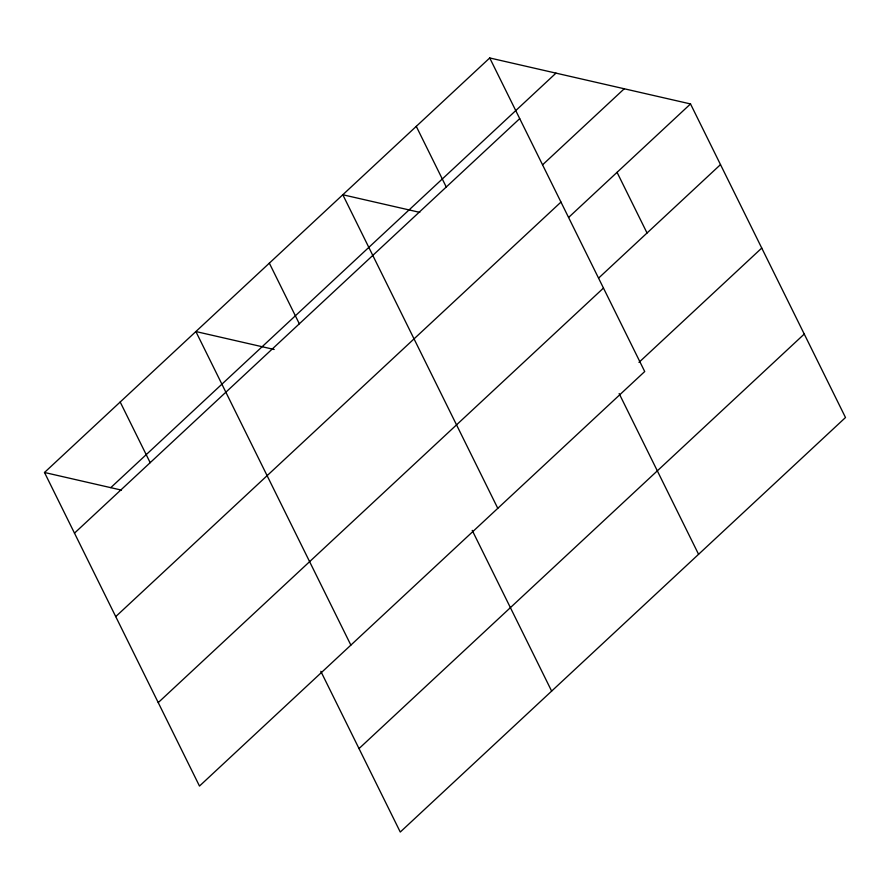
<?xml version="1.0" encoding="UTF-8"?>
<svg xmlns="http://www.w3.org/2000/svg" width="890" height="890" viewBox="0 0 890 890"><rect width="100%" height="100%" fill="white"/><g stroke="black" fill="none" stroke-linecap="round" stroke-linejoin="round"><path stroke-width="1.33" d="M489.734 57.961L644.716 371.531L199.482 786.059L44.5 472.479L489.734 57.961L690.518 103.941L845.5 417.521L400.266 832.039L320.823 671.316M110.761 487.653L555.994 73.136M74.482 533.143L519.716 118.626M542.744 164.661L624.257 88.766M115.733 616.603L560.967 202.086M568.755 217.316L690.518 103.941M598.736 277.98L720.5 164.606M158.231 702.599L603.465 288.071M638.976 362.375L761.751 248.065M359.015 748.579L804.249 334.061M419.78 212.376L342.806 194.754L497.788 508.324M274.187 349.481L195.878 331.547L350.86 645.116M44.5 472.479L121.463 490.112M617.059 172.337L647.041 233.002M619.14 393.58L698.572 554.314M416.275 126.358L446.257 187.011M472.212 530.373L551.644 691.107M269.347 263.151L299.329 323.804M120.195 402.013L150.176 462.678"/></g></svg>
